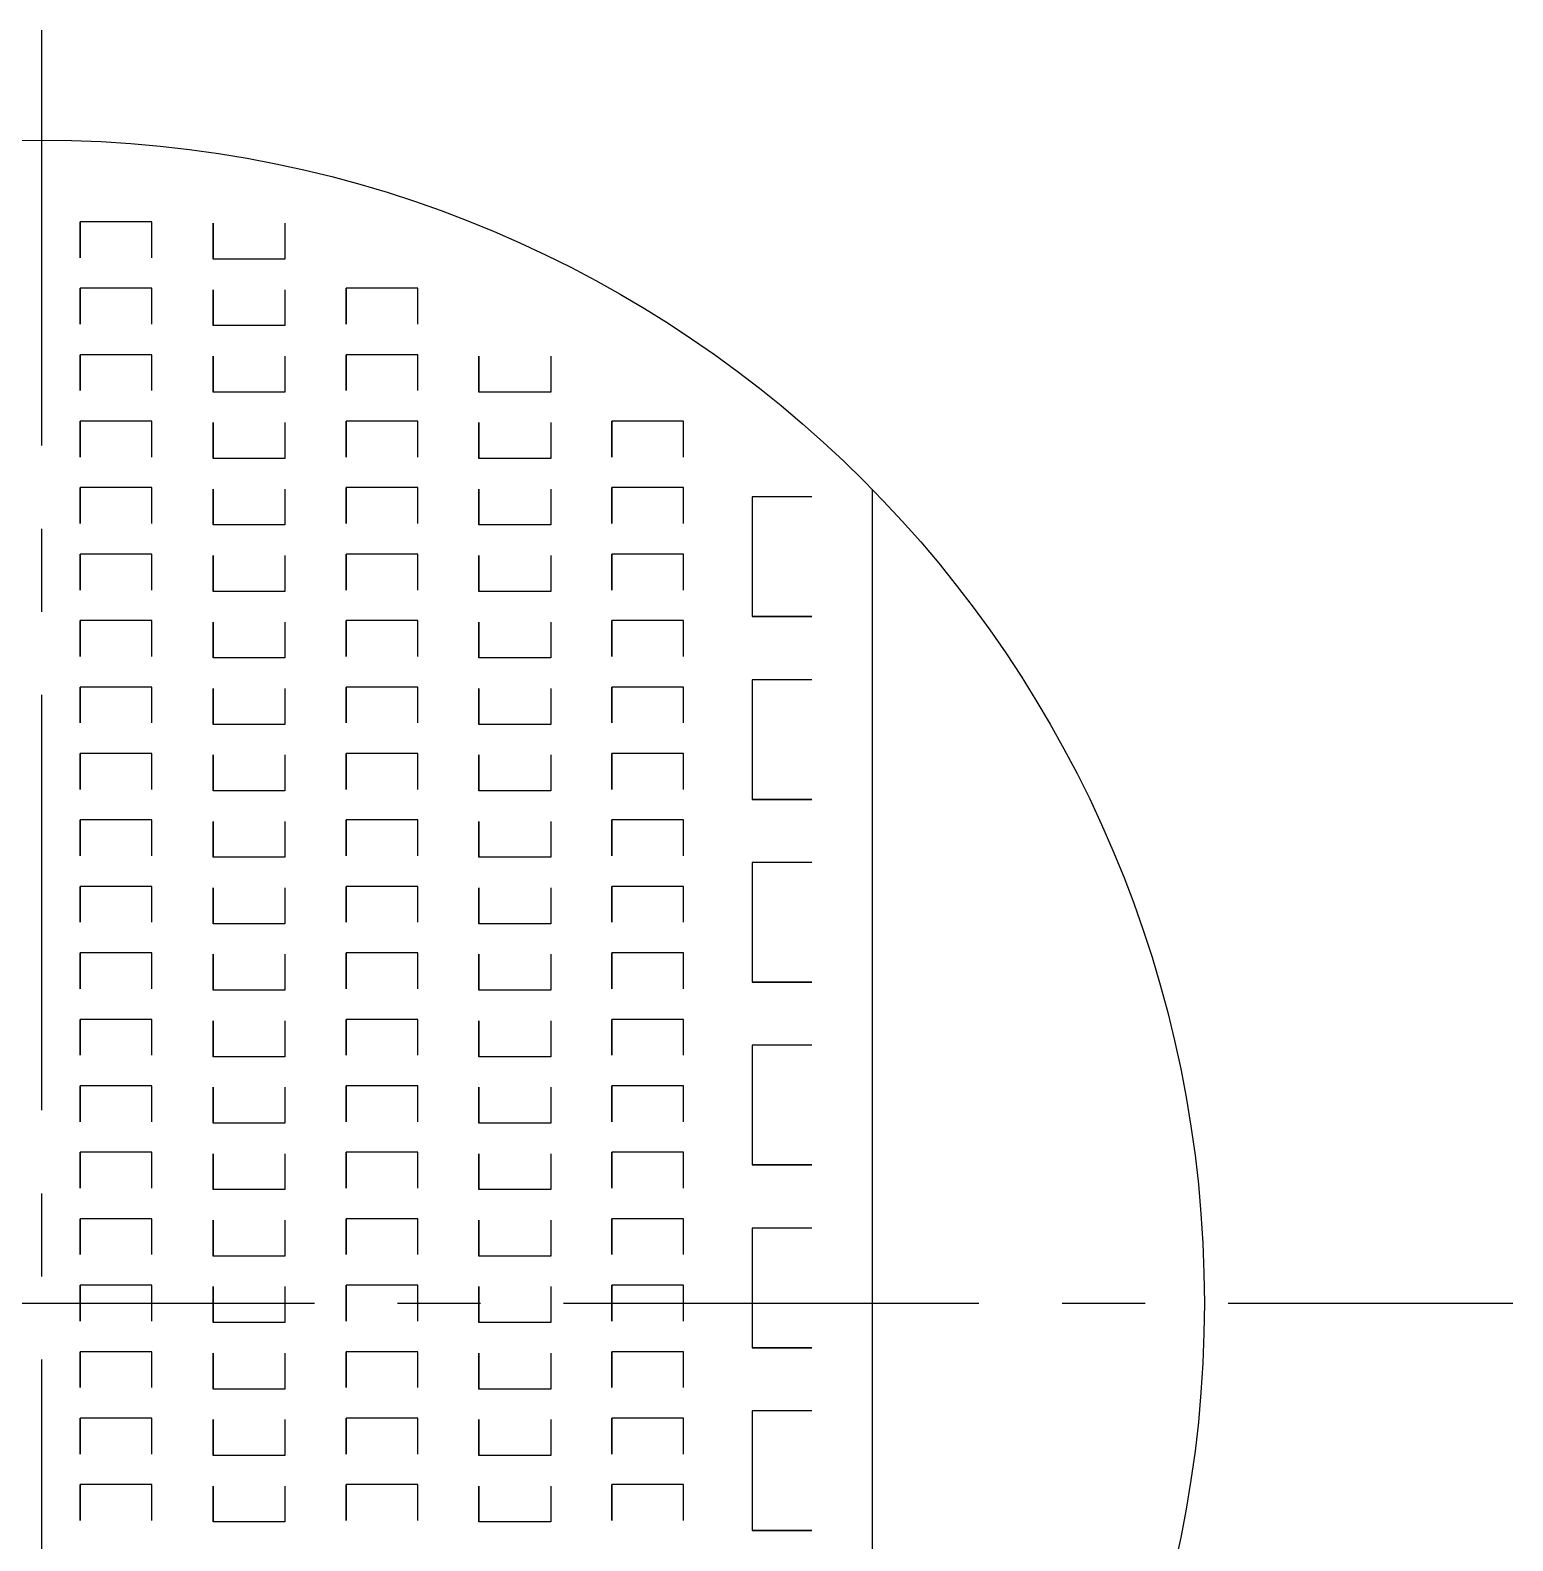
# Model space of a CAD drawing. Header units: inches. Extents: x -3009 to -2355, y -2780 to -1953.
# Drawn here: x -2678.71 to -2634.09, y -2371.56 to -2326.11 of the extents above; entities that cross this region are included whole.
import ezdxf

# ---------------------------------------------------------------- set-up
doc = ezdxf.new("R2010")
doc.units = ezdxf.units.IN
doc.header["$MEASUREMENT"] = 0
doc.linetypes.add('CENTER', pattern=[2, 1.25, -0.25, 0.25, -0.25])
for name, color, linetype, lineweight in [('中心线', 1, 'CENTER', 25), ('内件', 150, 'Continuous', 25), ('设备轮廓', 7, 'Continuous', 25)]:
    doc.layers.add(name, color=color, linetype=linetype, lineweight=lineweight)

msp = doc.modelspace()

# ---------------------------------------------------------------- linework, layer by layer
at = {"layer": '中心线', "ltscale": 10}
for p, q in [((-2678.37339, -2326.10866), (-2678.37339, -2403.9485)), ((-2722.65546, -2364.41359), (-2634.09132, -2364.41359))]:
    msp.add_line(p, q, dxfattribs=at)
at = {"layer": '内件', "ltscale": 10}
for p, q in [((-2675.04333, -2331.87359), (-2677.20333, -2331.87359)), ((-2677.20333, -2331.87359), (-2677.20333, -2332.95359)), ((-2677.20333, -2332.95359), (-2677.20333, -2331.87359)), ((-2675.04333, -2332.95359), (-2675.04333, -2331.87359)), ((-2673.20333, -2332.99657), (-2673.20333, -2331.91657)), ((-2673.20333, -2331.91657), (-2673.20333, -2332.99657)), ((-2671.04333, -2331.91657), (-2671.04333, -2332.99657)), ((-2671.04333, -2332.99657), (-2673.20333, -2332.99657)), ((-2675.04333, -2333.87359), (-2677.20333, -2333.87359)), ((-2677.20333, -2333.87359), (-2677.20333, -2334.95359)), ((-2677.20333, -2334.95359), (-2677.20333, -2333.87359)), ((-2675.04333, -2334.95359), (-2675.04333, -2333.87359)), ((-2673.20333, -2334.99657), (-2673.20333, -2333.91657)), ((-2673.20333, -2333.91657), (-2673.20333, -2334.99657)), ((-2671.04333, -2333.91657), (-2671.04333, -2334.99657)), ((-2667.04333, -2333.87359), (-2669.20333, -2333.87359)), ((-2669.20333, -2333.87359), (-2669.20333, -2334.95359)), ((-2669.20333, -2334.95359), (-2669.20333, -2333.87359)), ((-2667.04333, -2334.95359), (-2667.04333, -2333.87359)), ((-2671.04333, -2334.99657), (-2673.20333, -2334.99657)), ((-2675.04333, -2335.87359), (-2677.20333, -2335.87359)), ((-2677.20333, -2335.87359), (-2677.20333, -2336.95359)), ((-2677.20333, -2336.95359), (-2677.20333, -2335.87359)), ((-2675.04333, -2336.95359), (-2675.04333, -2335.87359)), ((-2673.20333, -2336.99657), (-2673.20333, -2335.91657)), ((-2673.20333, -2335.91657), (-2673.20333, -2336.99657)), ((-2671.04333, -2335.91657), (-2671.04333, -2336.99657)), ((-2667.04333, -2335.87359), (-2669.20333, -2335.87359)), ((-2669.20333, -2335.87359), (-2669.20333, -2336.95359)), ((-2669.20333, -2336.95359), (-2669.20333, -2335.87359)), ((-2667.04333, -2336.95359), (-2667.04333, -2335.87359)), ((-2665.20333, -2336.99657), (-2665.20333, -2335.91657)), ((-2665.20333, -2335.91657), (-2665.20333, -2336.99657)), ((-2663.04333, -2335.91657), (-2663.04333, -2336.99657)), ((-2671.04333, -2336.99657), (-2673.20333, -2336.99657)), ((-2663.04333, -2336.99657), (-2665.20333, -2336.99657)), ((-2675.04333, -2337.87359), (-2677.20333, -2337.87359)), ((-2677.20333, -2337.87359), (-2677.20333, -2338.95359)), ((-2677.20333, -2338.95359), (-2677.20333, -2337.87359)), ((-2675.04333, -2338.95359), (-2675.04333, -2337.87359)), ((-2673.20333, -2338.99657), (-2673.20333, -2337.91657)), ((-2673.20333, -2337.91657), (-2673.20333, -2338.99657)), ((-2671.04333, -2337.91657), (-2671.04333, -2338.99657)), ((-2667.04333, -2337.87359), (-2669.20333, -2337.87359)), ((-2669.20333, -2337.87359), (-2669.20333, -2338.95359)), ((-2669.20333, -2338.95359), (-2669.20333, -2337.87359)), ((-2667.04333, -2338.95359), (-2667.04333, -2337.87359)), ((-2665.20333, -2338.99657), (-2665.20333, -2337.91657)), ((-2665.20333, -2337.91657), (-2665.20333, -2338.99657)), ((-2663.04333, -2337.91657), (-2663.04333, -2338.99657)), ((-2659.04333, -2337.87359), (-2661.20333, -2337.87359)), ((-2661.20333, -2337.87359), (-2661.20333, -2338.95359)), ((-2661.20333, -2338.95359), (-2661.20333, -2337.87359)), ((-2659.04333, -2338.95359), (-2659.04333, -2337.87359)), ((-2671.04333, -2338.99657), (-2673.20333, -2338.99657)), ((-2663.04333, -2338.99657), (-2665.20333, -2338.99657)), ((-2675.04333, -2339.87359), (-2677.20333, -2339.87359)), ((-2677.20333, -2339.87359), (-2677.20333, -2340.95359)), ((-2677.20333, -2340.95359), (-2677.20333, -2339.87359)), ((-2675.04333, -2340.95359), (-2675.04333, -2339.87359)), ((-2673.20333, -2340.99657), (-2673.20333, -2339.91657)), ((-2673.20333, -2339.91657), (-2673.20333, -2340.99657)), ((-2671.04333, -2339.91657), (-2671.04333, -2340.99657)), ((-2667.04333, -2339.87359), (-2669.20333, -2339.87359)), ((-2669.20333, -2339.87359), (-2669.20333, -2340.95359)), ((-2669.20333, -2340.95359), (-2669.20333, -2339.87359)), ((-2667.04333, -2340.95359), (-2667.04333, -2339.87359)), ((-2665.20333, -2340.99657), (-2665.20333, -2339.91657)), ((-2665.20333, -2339.91657), (-2665.20333, -2340.99657)), ((-2663.04333, -2339.91657), (-2663.04333, -2340.99657)), ((-2659.04333, -2339.87359), (-2661.20333, -2339.87359)), ((-2661.20333, -2339.87359), (-2661.20333, -2340.95359)), ((-2661.20333, -2340.95359), (-2661.20333, -2339.87359)), ((-2659.04333, -2340.95359), (-2659.04333, -2339.87359)), ((-2653.37339, -2339.91869), (-2653.37339, -2364.41359)), ((-2655.18601, -2340.15434), (-2656.98601, -2340.15434)), ((-2656.98601, -2340.15434), (-2656.98601, -2343.75434)), ((-2671.04333, -2340.99657), (-2673.20333, -2340.99657)), ((-2663.04333, -2340.99657), (-2665.20333, -2340.99657)), ((-2675.04333, -2341.87359), (-2677.20333, -2341.87359)), ((-2677.20333, -2341.87359), (-2677.20333, -2342.95359)), ((-2677.20333, -2342.95359), (-2677.20333, -2341.87359)), ((-2675.04333, -2342.95359), (-2675.04333, -2341.87359)), ((-2673.20333, -2342.99657), (-2673.20333, -2341.91657)), ((-2673.20333, -2341.91657), (-2673.20333, -2342.99657)), ((-2671.04333, -2341.91657), (-2671.04333, -2342.99657)), ((-2667.04333, -2341.87359), (-2669.20333, -2341.87359)), ((-2669.20333, -2341.87359), (-2669.20333, -2342.95359)), ((-2669.20333, -2342.95359), (-2669.20333, -2341.87359)), ((-2667.04333, -2342.95359), (-2667.04333, -2341.87359)), ((-2665.20333, -2342.99657), (-2665.20333, -2341.91657)), ((-2665.20333, -2341.91657), (-2665.20333, -2342.99657)), ((-2663.04333, -2341.91657), (-2663.04333, -2342.99657)), ((-2659.04333, -2341.87359), (-2661.20333, -2341.87359)), ((-2661.20333, -2341.87359), (-2661.20333, -2342.95359)), ((-2661.20333, -2342.95359), (-2661.20333, -2341.87359)), ((-2659.04333, -2342.95359), (-2659.04333, -2341.87359)), ((-2671.04333, -2342.99657), (-2673.20333, -2342.99657)), ((-2663.04333, -2342.99657), (-2665.20333, -2342.99657)), ((-2675.04333, -2343.87359), (-2677.20333, -2343.87359)), ((-2677.20333, -2343.87359), (-2677.20333, -2344.95359)), ((-2677.20333, -2344.95359), (-2677.20333, -2343.87359)), ((-2675.04333, -2344.95359), (-2675.04333, -2343.87359)), ((-2673.20333, -2344.99657), (-2673.20333, -2343.91657)), ((-2673.20333, -2343.91657), (-2673.20333, -2344.99657)), ((-2671.04333, -2343.91657), (-2671.04333, -2344.99657)), ((-2667.04333, -2343.87359), (-2669.20333, -2343.87359)), ((-2669.20333, -2343.87359), (-2669.20333, -2344.95359)), ((-2669.20333, -2344.95359), (-2669.20333, -2343.87359)), ((-2667.04333, -2344.95359), (-2667.04333, -2343.87359)), ((-2665.20333, -2344.99657), (-2665.20333, -2343.91657)), ((-2665.20333, -2343.91657), (-2665.20333, -2344.99657)), ((-2663.04333, -2343.91657), (-2663.04333, -2344.99657)), ((-2659.04333, -2343.87359), (-2661.20333, -2343.87359)), ((-2661.20333, -2343.87359), (-2661.20333, -2344.95359)), ((-2661.20333, -2344.95359), (-2661.20333, -2343.87359)), ((-2659.04333, -2344.95359), (-2659.04333, -2343.87359)), ((-2656.98601, -2343.75434), (-2655.18601, -2343.75434)), ((-2655.18601, -2343.75434), (-2656.98601, -2343.75434)), ((-2671.04333, -2344.99657), (-2673.20333, -2344.99657)), ((-2663.04333, -2344.99657), (-2665.20333, -2344.99657)), ((-2675.04333, -2345.87359), (-2677.20333, -2345.87359)), ((-2677.20333, -2345.87359), (-2677.20333, -2346.95359)), ((-2677.20333, -2346.95359), (-2677.20333, -2345.87359)), ((-2675.04333, -2346.95359), (-2675.04333, -2345.87359)), ((-2673.20333, -2346.99657), (-2673.20333, -2345.91657)), ((-2673.20333, -2345.91657), (-2673.20333, -2346.99657)), ((-2671.04333, -2345.91657), (-2671.04333, -2346.99657)), ((-2667.04333, -2345.87359), (-2669.20333, -2345.87359)), ((-2669.20333, -2345.87359), (-2669.20333, -2346.95359)), ((-2669.20333, -2346.95359), (-2669.20333, -2345.87359)), ((-2667.04333, -2346.95359), (-2667.04333, -2345.87359)), ((-2665.20333, -2346.99657), (-2665.20333, -2345.91657)), ((-2665.20333, -2345.91657), (-2665.20333, -2346.99657)), ((-2663.04333, -2345.91657), (-2663.04333, -2346.99657)), ((-2659.04333, -2345.87359), (-2661.20333, -2345.87359)), ((-2661.20333, -2345.87359), (-2661.20333, -2346.95359)), ((-2661.20333, -2346.95359), (-2661.20333, -2345.87359)), ((-2659.04333, -2346.95359), (-2659.04333, -2345.87359)), ((-2655.18601, -2345.65434), (-2656.98601, -2345.65434)), ((-2656.98601, -2345.65434), (-2656.98601, -2349.25434)), ((-2671.04333, -2346.99657), (-2673.20333, -2346.99657)), ((-2663.04333, -2346.99657), (-2665.20333, -2346.99657)), ((-2675.04333, -2347.87359), (-2677.20333, -2347.87359)), ((-2677.20333, -2347.87359), (-2677.20333, -2348.95359)), ((-2677.20333, -2348.95359), (-2677.20333, -2347.87359)), ((-2675.04333, -2348.95359), (-2675.04333, -2347.87359)), ((-2673.20333, -2348.99657), (-2673.20333, -2347.91657)), ((-2673.20333, -2347.91657), (-2673.20333, -2348.99657)), ((-2671.04333, -2347.91657), (-2671.04333, -2348.99657)), ((-2667.04333, -2347.87359), (-2669.20333, -2347.87359)), ((-2669.20333, -2347.87359), (-2669.20333, -2348.95359)), ((-2669.20333, -2348.95359), (-2669.20333, -2347.87359)), ((-2667.04333, -2348.95359), (-2667.04333, -2347.87359)), ((-2665.20333, -2348.99657), (-2665.20333, -2347.91657)), ((-2665.20333, -2347.91657), (-2665.20333, -2348.99657)), ((-2663.04333, -2347.91657), (-2663.04333, -2348.99657)), ((-2659.04333, -2347.87359), (-2661.20333, -2347.87359)), ((-2661.20333, -2347.87359), (-2661.20333, -2348.95359)), ((-2661.20333, -2348.95359), (-2661.20333, -2347.87359)), ((-2659.04333, -2348.95359), (-2659.04333, -2347.87359)), ((-2671.04333, -2348.99657), (-2673.20333, -2348.99657)), ((-2663.04333, -2348.99657), (-2665.20333, -2348.99657)), ((-2656.98601, -2349.25434), (-2655.18601, -2349.25434)), ((-2655.18601, -2349.25434), (-2656.98601, -2349.25434)), ((-2675.04333, -2349.87359), (-2677.20333, -2349.87359)), ((-2677.20333, -2349.87359), (-2677.20333, -2350.95359)), ((-2677.20333, -2350.95359), (-2677.20333, -2349.87359)), ((-2675.04333, -2350.95359), (-2675.04333, -2349.87359)), ((-2673.20333, -2350.99657), (-2673.20333, -2349.91657)), ((-2673.20333, -2349.91657), (-2673.20333, -2350.99657)), ((-2671.04333, -2349.91657), (-2671.04333, -2350.99657)), ((-2667.04333, -2349.87359), (-2669.20333, -2349.87359)), ((-2669.20333, -2349.87359), (-2669.20333, -2350.95359)), ((-2669.20333, -2350.95359), (-2669.20333, -2349.87359)), ((-2667.04333, -2350.95359), (-2667.04333, -2349.87359)), ((-2665.20333, -2350.99657), (-2665.20333, -2349.91657)), ((-2665.20333, -2349.91657), (-2665.20333, -2350.99657)), ((-2663.04333, -2349.91657), (-2663.04333, -2350.99657)), ((-2659.04333, -2349.87359), (-2661.20333, -2349.87359)), ((-2661.20333, -2349.87359), (-2661.20333, -2350.95359)), ((-2661.20333, -2350.95359), (-2661.20333, -2349.87359)), ((-2659.04333, -2350.95359), (-2659.04333, -2349.87359)), ((-2671.04333, -2350.99657), (-2673.20333, -2350.99657)), ((-2663.04333, -2350.99657), (-2665.20333, -2350.99657)), ((-2655.18601, -2351.15434), (-2656.98601, -2351.15434)), ((-2656.98601, -2351.15434), (-2656.98601, -2354.75434)), ((-2675.04333, -2351.87359), (-2677.20333, -2351.87359)), ((-2677.20333, -2351.87359), (-2677.20333, -2352.95359)), ((-2677.20333, -2352.95359), (-2677.20333, -2351.87359)), ((-2675.04333, -2352.95359), (-2675.04333, -2351.87359)), ((-2673.20333, -2352.99657), (-2673.20333, -2351.91657)), ((-2673.20333, -2351.91657), (-2673.20333, -2352.99657)), ((-2671.04333, -2351.91657), (-2671.04333, -2352.99657)), ((-2667.04333, -2351.87359), (-2669.20333, -2351.87359)), ((-2669.20333, -2351.87359), (-2669.20333, -2352.95359)), ((-2669.20333, -2352.95359), (-2669.20333, -2351.87359)), ((-2667.04333, -2352.95359), (-2667.04333, -2351.87359)), ((-2665.20333, -2352.99657), (-2665.20333, -2351.91657)), ((-2665.20333, -2351.91657), (-2665.20333, -2352.99657)), ((-2663.04333, -2351.91657), (-2663.04333, -2352.99657)), ((-2659.04333, -2351.87359), (-2661.20333, -2351.87359)), ((-2661.20333, -2351.87359), (-2661.20333, -2352.95359)), ((-2661.20333, -2352.95359), (-2661.20333, -2351.87359)), ((-2659.04333, -2352.95359), (-2659.04333, -2351.87359)), ((-2671.04333, -2352.99657), (-2673.20333, -2352.99657)), ((-2663.04333, -2352.99657), (-2665.20333, -2352.99657)), ((-2675.04333, -2353.87359), (-2677.20333, -2353.87359)), ((-2677.20333, -2353.87359), (-2677.20333, -2354.95359)), ((-2677.20333, -2354.95359), (-2677.20333, -2353.87359)), ((-2675.04333, -2354.95359), (-2675.04333, -2353.87359)), ((-2673.20333, -2354.99657), (-2673.20333, -2353.91657)), ((-2673.20333, -2353.91657), (-2673.20333, -2354.99657)), ((-2671.04333, -2353.91657), (-2671.04333, -2354.99657)), ((-2667.04333, -2353.87359), (-2669.20333, -2353.87359)), ((-2669.20333, -2353.87359), (-2669.20333, -2354.95359)), ((-2669.20333, -2354.95359), (-2669.20333, -2353.87359)), ((-2667.04333, -2354.95359), (-2667.04333, -2353.87359)), ((-2665.20333, -2354.99657), (-2665.20333, -2353.91657)), ((-2665.20333, -2353.91657), (-2665.20333, -2354.99657)), ((-2663.04333, -2353.91657), (-2663.04333, -2354.99657)), ((-2659.04333, -2353.87359), (-2661.20333, -2353.87359)), ((-2661.20333, -2353.87359), (-2661.20333, -2354.95359)), ((-2661.20333, -2354.95359), (-2661.20333, -2353.87359)), ((-2659.04333, -2354.95359), (-2659.04333, -2353.87359)), ((-2671.04333, -2354.99657), (-2673.20333, -2354.99657)), ((-2663.04333, -2354.99657), (-2665.20333, -2354.99657)), ((-2656.98601, -2354.75434), (-2655.18601, -2354.75434)), ((-2655.18601, -2354.75434), (-2656.98601, -2354.75434)), ((-2675.04333, -2355.87359), (-2677.20333, -2355.87359)), ((-2677.20333, -2355.87359), (-2677.20333, -2356.95359)), ((-2677.20333, -2356.95359), (-2677.20333, -2355.87359)), ((-2675.04333, -2356.95359), (-2675.04333, -2355.87359)), ((-2673.20333, -2356.99657), (-2673.20333, -2355.91657)), ((-2673.20333, -2355.91657), (-2673.20333, -2356.99657)), ((-2671.04333, -2355.91657), (-2671.04333, -2356.99657)), ((-2667.04333, -2355.87359), (-2669.20333, -2355.87359)), ((-2669.20333, -2355.87359), (-2669.20333, -2356.95359)), ((-2669.20333, -2356.95359), (-2669.20333, -2355.87359)), ((-2667.04333, -2356.95359), (-2667.04333, -2355.87359)), ((-2665.20333, -2356.99657), (-2665.20333, -2355.91657)), ((-2665.20333, -2355.91657), (-2665.20333, -2356.99657)), ((-2663.04333, -2355.91657), (-2663.04333, -2356.99657)), ((-2659.04333, -2355.87359), (-2661.20333, -2355.87359)), ((-2661.20333, -2355.87359), (-2661.20333, -2356.95359)), ((-2661.20333, -2356.95359), (-2661.20333, -2355.87359)), ((-2659.04333, -2356.95359), (-2659.04333, -2355.87359)), ((-2655.18601, -2356.65434), (-2656.98601, -2356.65434)), ((-2656.98601, -2356.65434), (-2656.98601, -2360.25434)), ((-2671.04333, -2356.99657), (-2673.20333, -2356.99657)), ((-2663.04333, -2356.99657), (-2665.20333, -2356.99657)), ((-2675.04333, -2357.87359), (-2677.20333, -2357.87359)), ((-2677.20333, -2357.87359), (-2677.20333, -2358.95359)), ((-2677.20333, -2358.95359), (-2677.20333, -2357.87359)), ((-2675.04333, -2358.95359), (-2675.04333, -2357.87359)), ((-2673.20333, -2358.99657), (-2673.20333, -2357.91657)), ((-2673.20333, -2357.91657), (-2673.20333, -2358.99657)), ((-2671.04333, -2357.91657), (-2671.04333, -2358.99657)), ((-2667.04333, -2357.87359), (-2669.20333, -2357.87359)), ((-2669.20333, -2357.87359), (-2669.20333, -2358.95359)), ((-2669.20333, -2358.95359), (-2669.20333, -2357.87359)), ((-2667.04333, -2358.95359), (-2667.04333, -2357.87359)), ((-2665.20333, -2358.99657), (-2665.20333, -2357.91657)), ((-2665.20333, -2357.91657), (-2665.20333, -2358.99657)), ((-2663.04333, -2357.91657), (-2663.04333, -2358.99657)), ((-2659.04333, -2357.87359), (-2661.20333, -2357.87359)), ((-2661.20333, -2357.87359), (-2661.20333, -2358.95359)), ((-2661.20333, -2358.95359), (-2661.20333, -2357.87359)), ((-2659.04333, -2358.95359), (-2659.04333, -2357.87359)), ((-2671.04333, -2358.99657), (-2673.20333, -2358.99657)), ((-2663.04333, -2358.99657), (-2665.20333, -2358.99657)), ((-2675.04333, -2359.87359), (-2677.20333, -2359.87359)), ((-2677.20333, -2359.87359), (-2677.20333, -2360.95359)), ((-2677.20333, -2360.95359), (-2677.20333, -2359.87359)), ((-2675.04333, -2360.95359), (-2675.04333, -2359.87359)), ((-2673.20333, -2360.99657), (-2673.20333, -2359.91657)), ((-2673.20333, -2359.91657), (-2673.20333, -2360.99657)), ((-2671.04333, -2359.91657), (-2671.04333, -2360.99657)), ((-2667.04333, -2359.87359), (-2669.20333, -2359.87359)), ((-2669.20333, -2359.87359), (-2669.20333, -2360.95359)), ((-2669.20333, -2360.95359), (-2669.20333, -2359.87359)), ((-2667.04333, -2360.95359), (-2667.04333, -2359.87359)), ((-2665.20333, -2360.99657), (-2665.20333, -2359.91657)), ((-2665.20333, -2359.91657), (-2665.20333, -2360.99657)), ((-2663.04333, -2359.91657), (-2663.04333, -2360.99657)), ((-2659.04333, -2359.87359), (-2661.20333, -2359.87359)), ((-2661.20333, -2359.87359), (-2661.20333, -2360.95359)), ((-2661.20333, -2360.95359), (-2661.20333, -2359.87359)), ((-2659.04333, -2360.95359), (-2659.04333, -2359.87359)), ((-2656.98601, -2360.25434), (-2655.18601, -2360.25434)), ((-2655.18601, -2360.25434), (-2656.98601, -2360.25434)), ((-2671.04333, -2360.99657), (-2673.20333, -2360.99657)), ((-2663.04333, -2360.99657), (-2665.20333, -2360.99657)), ((-2675.04333, -2361.87359), (-2677.20333, -2361.87359)), ((-2677.20333, -2361.87359), (-2677.20333, -2362.95359)), ((-2677.20333, -2362.95359), (-2677.20333, -2361.87359)), ((-2675.04333, -2362.95359), (-2675.04333, -2361.87359)), ((-2673.20333, -2362.99657), (-2673.20333, -2361.91657)), ((-2673.20333, -2361.91657), (-2673.20333, -2362.99657)), ((-2671.04333, -2361.91657), (-2671.04333, -2362.99657)), ((-2667.04333, -2361.87359), (-2669.20333, -2361.87359)), ((-2669.20333, -2361.87359), (-2669.20333, -2362.95359)), ((-2669.20333, -2362.95359), (-2669.20333, -2361.87359)), ((-2667.04333, -2362.95359), (-2667.04333, -2361.87359)), ((-2665.20333, -2362.99657), (-2665.20333, -2361.91657)), ((-2665.20333, -2361.91657), (-2665.20333, -2362.99657)), ((-2663.04333, -2361.91657), (-2663.04333, -2362.99657)), ((-2659.04333, -2361.87359), (-2661.20333, -2361.87359)), ((-2661.20333, -2361.87359), (-2661.20333, -2362.95359)), ((-2661.20333, -2362.95359), (-2661.20333, -2361.87359)), ((-2659.04333, -2362.95359), (-2659.04333, -2361.87359)), ((-2655.18601, -2362.15434), (-2656.98601, -2362.15434)), ((-2656.98601, -2362.15434), (-2656.98601, -2365.75434)), ((-2671.04333, -2362.99657), (-2673.20333, -2362.99657)), ((-2663.04333, -2362.99657), (-2665.20333, -2362.99657)), ((-2675.04333, -2363.87359), (-2677.20333, -2363.87359)), ((-2677.20333, -2363.87359), (-2677.20333, -2364.95359)), ((-2677.20333, -2364.95359), (-2677.20333, -2363.87359)), ((-2675.04333, -2363.87359), (-2677.20333, -2363.87359)), ((-2677.20333, -2363.87359), (-2677.20333, -2364.95359)), ((-2677.20333, -2364.95359), (-2677.20333, -2363.87359)), ((-2675.04333, -2364.95359), (-2675.04333, -2363.87359)), ((-2675.04333, -2364.95359), (-2675.04333, -2363.87359)), ((-2673.20333, -2364.99657), (-2673.20333, -2363.91657)), ((-2673.20333, -2363.91657), (-2673.20333, -2364.99657)), ((-2673.20333, -2364.99657), (-2673.20333, -2363.91657)), ((-2673.20333, -2363.91657), (-2673.20333, -2364.99657)), ((-2671.04333, -2363.91657), (-2671.04333, -2364.99657)), ((-2671.04333, -2363.91657), (-2671.04333, -2364.99657)), ((-2667.04333, -2363.87359), (-2669.20333, -2363.87359)), ((-2669.20333, -2363.87359), (-2669.20333, -2364.95359)), ((-2669.20333, -2364.95359), (-2669.20333, -2363.87359)), ((-2667.04333, -2363.87359), (-2669.20333, -2363.87359)), ((-2669.20333, -2363.87359), (-2669.20333, -2364.95359)), ((-2669.20333, -2364.95359), (-2669.20333, -2363.87359)), ((-2667.04333, -2364.95359), (-2667.04333, -2363.87359)), ((-2667.04333, -2364.95359), (-2667.04333, -2363.87359)), ((-2665.20333, -2364.99657), (-2665.20333, -2363.91657)), ((-2665.20333, -2363.91657), (-2665.20333, -2364.99657)), ((-2665.20333, -2364.99657), (-2665.20333, -2363.91657)), ((-2665.20333, -2363.91657), (-2665.20333, -2364.99657)), ((-2663.04333, -2363.91657), (-2663.04333, -2364.99657)), ((-2663.04333, -2363.91657), (-2663.04333, -2364.99657)), ((-2659.04333, -2363.87359), (-2661.20333, -2363.87359)), ((-2661.20333, -2363.87359), (-2661.20333, -2364.95359)), ((-2661.20333, -2364.95359), (-2661.20333, -2363.87359)), ((-2659.04333, -2364.95359), (-2659.04333, -2363.87359)), ((-2653.37339, -2364.41359), (-2653.37339, -2388.90849)), ((-2671.04333, -2364.99657), (-2673.20333, -2364.99657)), ((-2671.04333, -2364.99657), (-2673.20333, -2364.99657)), ((-2663.04333, -2364.99657), (-2665.20333, -2364.99657)), ((-2663.04333, -2364.99657), (-2665.20333, -2364.99657)), ((-2675.04333, -2365.87359), (-2677.20333, -2365.87359)), ((-2677.20333, -2365.87359), (-2677.20333, -2366.95359)), ((-2677.20333, -2366.95359), (-2677.20333, -2365.87359)), ((-2675.04333, -2366.95359), (-2675.04333, -2365.87359)), ((-2673.20333, -2366.99657), (-2673.20333, -2365.91657)), ((-2673.20333, -2365.91657), (-2673.20333, -2366.99657)), ((-2671.04333, -2365.91657), (-2671.04333, -2366.99657)), ((-2667.04333, -2365.87359), (-2669.20333, -2365.87359)), ((-2669.20333, -2365.87359), (-2669.20333, -2366.95359)), ((-2669.20333, -2366.95359), (-2669.20333, -2365.87359)), ((-2667.04333, -2366.95359), (-2667.04333, -2365.87359)), ((-2665.20333, -2366.99657), (-2665.20333, -2365.91657)), ((-2665.20333, -2365.91657), (-2665.20333, -2366.99657)), ((-2663.04333, -2365.91657), (-2663.04333, -2366.99657)), ((-2659.04333, -2365.87359), (-2661.20333, -2365.87359)), ((-2661.20333, -2365.87359), (-2661.20333, -2366.95359)), ((-2661.20333, -2366.95359), (-2661.20333, -2365.87359)), ((-2659.04333, -2366.95359), (-2659.04333, -2365.87359)), ((-2656.98601, -2365.75434), (-2655.18601, -2365.75434)), ((-2655.18601, -2365.75434), (-2656.98601, -2365.75434)), ((-2671.04333, -2366.99657), (-2673.20333, -2366.99657)), ((-2663.04333, -2366.99657), (-2665.20333, -2366.99657)), ((-2655.18601, -2367.65434), (-2656.98601, -2367.65434)), ((-2656.98601, -2367.65434), (-2656.98601, -2371.25434)), ((-2675.04333, -2367.87359), (-2677.20333, -2367.87359)), ((-2677.20333, -2367.87359), (-2677.20333, -2368.95359)), ((-2677.20333, -2368.95359), (-2677.20333, -2367.87359)), ((-2675.04333, -2368.95359), (-2675.04333, -2367.87359)), ((-2673.20333, -2368.99657), (-2673.20333, -2367.91657)), ((-2673.20333, -2367.91657), (-2673.20333, -2368.99657)), ((-2671.04333, -2367.91657), (-2671.04333, -2368.99657)), ((-2667.04333, -2367.87359), (-2669.20333, -2367.87359)), ((-2669.20333, -2367.87359), (-2669.20333, -2368.95359)), ((-2669.20333, -2368.95359), (-2669.20333, -2367.87359)), ((-2667.04333, -2368.95359), (-2667.04333, -2367.87359)), ((-2665.20333, -2368.99657), (-2665.20333, -2367.91657)), ((-2665.20333, -2367.91657), (-2665.20333, -2368.99657)), ((-2663.04333, -2367.91657), (-2663.04333, -2368.99657)), ((-2659.04333, -2367.87359), (-2661.20333, -2367.87359)), ((-2661.20333, -2367.87359), (-2661.20333, -2368.95359)), ((-2661.20333, -2368.95359), (-2661.20333, -2367.87359)), ((-2659.04333, -2368.95359), (-2659.04333, -2367.87359)), ((-2671.04333, -2368.99657), (-2673.20333, -2368.99657)), ((-2663.04333, -2368.99657), (-2665.20333, -2368.99657)), ((-2675.04333, -2369.87359), (-2677.20333, -2369.87359)), ((-2677.20333, -2369.87359), (-2677.20333, -2370.95359)), ((-2677.20333, -2370.95359), (-2677.20333, -2369.87359)), ((-2675.04333, -2370.95359), (-2675.04333, -2369.87359)), ((-2673.20333, -2370.99657), (-2673.20333, -2369.91657)), ((-2673.20333, -2369.91657), (-2673.20333, -2370.99657)), ((-2671.04333, -2369.91657), (-2671.04333, -2370.99657)), ((-2667.04333, -2369.87359), (-2669.20333, -2369.87359)), ((-2669.20333, -2369.87359), (-2669.20333, -2370.95359)), ((-2669.20333, -2370.95359), (-2669.20333, -2369.87359)), ((-2667.04333, -2370.95359), (-2667.04333, -2369.87359)), ((-2665.20333, -2370.99657), (-2665.20333, -2369.91657)), ((-2665.20333, -2369.91657), (-2665.20333, -2370.99657)), ((-2663.04333, -2369.91657), (-2663.04333, -2370.99657)), ((-2659.04333, -2369.87359), (-2661.20333, -2369.87359)), ((-2661.20333, -2369.87359), (-2661.20333, -2370.95359)), ((-2661.20333, -2370.95359), (-2661.20333, -2369.87359)), ((-2659.04333, -2370.95359), (-2659.04333, -2369.87359)), ((-2671.04333, -2370.99657), (-2673.20333, -2370.99657)), ((-2663.04333, -2370.99657), (-2665.20333, -2370.99657)), ((-2656.98601, -2371.25434), (-2655.18601, -2371.25434)), ((-2655.18601, -2371.25434), (-2656.98601, -2371.25434))]:
    msp.add_line(p, q, dxfattribs=at)
at = {"layer": '设备轮廓'}
msp.add_circle((-2678.37339, -2364.41359), 35, dxfattribs=at)

doc.saveas('drawing.dxf')
